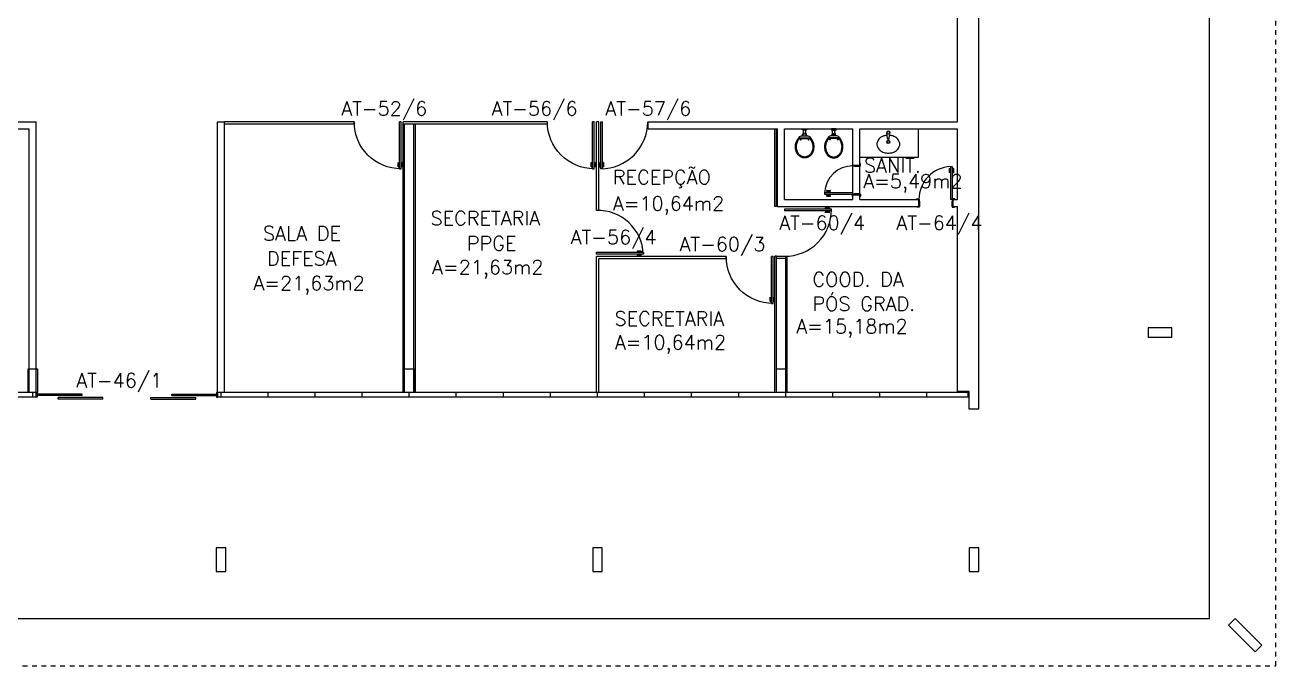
# Model space of a CAD drawing. Extents: x 109.8 to 186.6, y -3.3 to 34.7.
# Drawn here: x 160.04 to 186.62, y -3.32 to 10.29 of the extents above; entities that cross this region are included whole.
import ezdxf

# ---------------------------------------------------------------- set-up
doc = ezdxf.new("R2010")
doc.units = 0
doc.header["$LTSCALE"] = 0.01
doc.header["$MEASUREMENT"] = 0
doc.linetypes.add('HIDDEN', pattern=[0.375, 0.25, -0.125])
doc.layers.get('0').update_dxf_attribs({"color": 1, "linetype": 'HIDDEN'})
for name, color, linetype in [('1', 1, 'CONTINUOUS'), ('2', 1, 'CONTINUOUS'), ('3', 2, 'CONTINUOUS'), ('ALV', 2, 'CONTINUOUS'), ('DIV', 2, 'CONTINUOUS'), ('ENDEREÇO', 2, 'CONTINUOUS'), ('ESQ', 1, 'CONTINUOUS'), ('JANELA', 1, 'CONTINUOUS'), ('MACANETA', 2, 'CONTINUOUS'), ('MARCO', 2, 'CONTINUOUS'), ('PEÇAS', 1, 'CONTINUOUS'), ('PISO', 1, 'CONTINUOUS'), ('PORTA', 2, 'CONTINUOUS'), ('PROJ', 1, 'HIDDEN'), ('SOLEIRA', 1, 'CONTINUOUS'), ('TEXTO', 2, 'CONTINUOUS')]:
    doc.layers.add(name, color=color, linetype=linetype)
doc.styles.add('UNB-100', font='simplex.shx', dxfattribs={"height": 0.2})

# ---------------------------------------------------------------- blocks, each defined once
blk = doc.blocks.new('P100E')
at = {"layer": '1'}
blk.add_arc((0.003, -0.003), 0.995, 269.8459, 0, dxfattribs=at)
at = {"layer": '2'}
for p, q in [((0.955, 0.03), (0.865, 0.03)), ((0.865, 0.03), (0.865, 0.025)), ((0.955, 0.025), (0.865, 0.025)), ((0.928, 0.003), (0.928, 0)), ((0.963, 0.003), (0.928, 0.003)), ((0.935, 0.025), (0.935, 0.003)), ((0.955, 0.03), (0.955, 0.003)), ((0.963, 0.003), (0.963, 0)), ((0.955, -0.06), (0.865, -0.06)), ((0.865, -0.065), (0.865, -0.06)), ((0.955, -0.065), (0.865, -0.065)), ((0.928, -0.038), (0.928, -0.035)), ((0.963, -0.038), (0.928, -0.038)), ((0.935, -0.06), (0.935, -0.038)), ((0.955, -0.065), (0.955, -0.038)), ((0.963, -0.038), (0.963, -0.035))]:
    blk.add_line(p, q, dxfattribs=at)
at = {"layer": '3'}
for p, q in [((1, 0), (0, 0)), ((0, 0), (0, -0.035)), ((1, -0.035), (1, 0)), ((1, -0.035), (0, -0.035))]:
    blk.add_line(p, q, dxfattribs=at)
blk = doc.blocks.new('P100D')
at = {"layer": '1'}
blk.add_arc((-0.003, -0.003), 0.995, 180, 270.1541, dxfattribs=at)
at = {"layer": '2', "color": 1}
for p, q in [((-0.963, 0.003), (-0.963, 0)), ((-0.963, 0.003), (-0.928, 0.003)), ((-0.955, 0.03), (-0.865, 0.03)), ((-0.955, 0.03), (-0.955, 0.003)), ((-0.955, 0.025), (-0.865, 0.025)), ((-0.935, 0.025), (-0.935, 0.003)), ((-0.928, 0.003), (-0.928, 0)), ((-0.865, 0.03), (-0.865, 0.025)), ((-0.963, -0.038), (-0.963, -0.035)), ((-0.963, -0.038), (-0.928, -0.038)), ((-0.955, -0.065), (-0.955, -0.038)), ((-0.955, -0.06), (-0.865, -0.06)), ((-0.955, -0.065), (-0.865, -0.065)), ((-0.935, -0.06), (-0.935, -0.038)), ((-0.928, -0.038), (-0.928, -0.035)), ((-0.865, -0.065), (-0.865, -0.06))]:
    blk.add_line(p, q, dxfattribs=at)
at = {"layer": '3'}
for p, q in [((-1, 0), (0, 0)), ((-1, -0.035), (-1, 0)), ((0, 0), (0, -0.035)), ((-1, -0.035), (0, -0.035))]:
    blk.add_line(p, q, dxfattribs=at)
blk = doc.blocks.new('MACANETA')
at = {"layer": 'MACANETA', "color": 1}
for p, q in [((-0.077, 0.052), (-0.077, 0.12)), ((-0.059, 0.052), (-0.059, 0.12)), ((-0.059, 0.075), (-0.036, 0.075)), ((-0.059, 0.052), (-0.036, 0.052)), ((-0.036, 0.044), (-0.036, 0.084)), ((-0.036, 0.084), (-0.03, 0.084)), ((-0.036, 0.044), (-0.03, 0.044)), ((0.006, 0.084), (0, 0.084)), ((0.006, 0.044), (0, 0.044)), ((0.006, 0.044), (0.006, 0.084)), ((0.029, 0.075), (0.006, 0.075)), ((0.029, 0.052), (0.006, 0.052)), ((0.029, 0.052), (0.029, 0.12)), ((0.047, 0.052), (0.047, 0.12))]:
    blk.add_line(p, q, dxfattribs=at)
for centre, start, end in [((-0.068, 0.12), 90, 180), ((-0.068, 0.052), 180, 270), ((-0.068, 0.12), 0, 90), ((-0.068, 0.052), 270, 0), ((0.038, 0.12), 90, 180), ((0.038, 0.052), 180, 270), ((0.038, 0.12), 0, 90), ((0.038, 0.052), 270, 0)]:
    blk.add_arc(centre, 0.00874, start, end, dxfattribs=at)
blk = doc.blocks.new('DOOR-60')
at = {"layer": 'PORTA'}
for p, q in [((-0.045, -0.6), (-0.045, 0)), ((-0.015, 0), (-0.045, 0)), ((-0.015, -0.6), (-0.015, 0)), ((-0.045, -0.6), (-0.015, -0.6))]:
    blk.add_line(p, q, dxfattribs=at)
at = {"layer": 'PORTA', "color": 1}
blk.add_arc((-0.015, 0), 0.6, 180, 267.134, dxfattribs=at)
at = {"layer": 'PORTA'}
blk.add_blockref('MACANETA', (-0.015, -0.6), dxfattribs=at)
blk = doc.blocks.new('VDC-P')
for p, q in [((-0.127, 0.192), (0.127, 0.192)), ((-0.109, 0.202), (0.109, 0.202)), ((-0.068, 0.152), (0.068, 0.152)), ((-0.05, 0.152), (-0.03, 0.11)), ((-0.05, 0.015), (-0.05, 0)), ((-0.05, 0), (0.05, 0)), ((0.045, 0.02), (-0.045, 0.02)), ((-0.04, 0.025), (-0.04, 0.02)), ((0.035, 0.03), (-0.035, 0.03)), ((-0.03, 0.152), (-0.03, 0.11)), ((0.03, 0.11), (-0.03, 0.11)), ((0.03, 0.1), (-0.03, 0.1)), ((-0.025, 0.1), (-0.025, 0.03)), ((0.025, 0.1), (0.025, 0.03)), ((0.03, 0.152), (0.03, 0.11)), ((0.05, 0.152), (0.03, 0.11)), ((0.04, 0.025), (0.04, 0.02)), ((0.05, 0.015), (0.05, 0))]:
    blk.add_line(p, q)
for points in [[(0.16, 0.244, 0.050424), (0.18, 0.288, 0.082137), (0.195, 0.381, 0.082137), (0.18, 0.474, 0.090148), (0.138, 0.549, 0.104406), (0.073, 0.601, 0.117345), (0, 0.619, 0.117345), (-0.073, 0.601, 0.104406), (-0.138, 0.549, 0.090148), (-0.18, 0.474, 0.082137), (-0.195, 0.381, 0.082137)], [(0.142, 0.254, 0.050424), (0.161, 0.295, 0.082137), (0.175, 0.381, 0.082137), (0.161, 0.468, 0.090148), (0.122, 0.536, 0.104406), (0.064, 0.583, 0.117345), (0, 0.599, 0.117345), (-0.064, 0.583, 0.104406), (-0.122, 0.536, 0.090148), (-0.161, 0.468, 0.082137), (-0.175, 0.381, 0.082137)], [(-0.195, 0.381, 0.082137), (-0.18, 0.288, 0.050424), (-0.16, 0.244, 0.104406)], [(-0.175, 0.381, 0.082137), (-0.161, 0.295, 0.050424), (-0.142, 0.254, 0.050424)]]:
    blk.add_lwpolyline(points, format="xyb")
for centre in [(-0.083, 0.226), (0.083, 0.226)]:
    blk.add_circle(centre, 0.0101)
for centre, radius, start, end in [((0.08, 0.36), 0.266, 205.6863, 226.7558), ((0.08, 0.36), 0.246, 205.6863, 219.7706), ((-0.068, 0.202), 0.05, 226.7558, 270), ((-0.045, 0.015), 0.005, 90, 180), ((-0.035, 0.025), 0.005, 90, 180), ((-0.03, 0.105), 0.005, 90, 270), ((0.03, 0.105), 0.005, 270, 90), ((0.035, 0.025), 0.005, 0, 90), ((0.045, 0.015), 0.005, 360, 90), ((0.068, 0.202), 0.05, 270, 313.2442), ((-0.08, 0.36), 0.266, 313.2442, 334.3137), ((-0.08, 0.36), 0.246, 320.2294, 334.3137)]:
    blk.add_arc(centre, radius, start, end)
blk = doc.blocks.new('CUBA-E-P')
for p, q in [((-0.021, 0.174), (-0.031, 0.051)), ((0.01, 0.183), (-0.011, 0.183)), ((0.02, 0.174), (0.029, 0.051))]:
    blk.add_line(p, q)
blk.add_lwpolyline([(0.022, 0.104, 0.059992), (0.096, 0.119, 0.087531), (0.172, 0.159, 0.105501), (0.226, 0.223, 0.123031), (0.243, 0.293, 0.123031), (0.226, 0.362, 0.105501), (0.172, 0.426, 0.087531), (0.096, 0.467, 0.07802), (0, 0.482, 0.07802), (-0.096, 0.467, 0.087531), (-0.172, 0.426, 0.105501), (-0.226, 0.362, 0.123031), (-0.243, 0.293, 0.123031), (-0.226, 0.223, 0.105501), (-0.172, 0.159, 0.087531), (-0.096, 0.119, 0.059024), (-0.024, 0.105, 0.07802)], format="xyb")
for centre, radius in [((0, 0.245), 0.0347), ((0, 0.245), 0.0265), ((-0.001, 0.051), 0.03)]:
    blk.add_circle(centre, radius)
for centre, radius, start, end in [((-0.001, 0.051), 0.0361, 141.6086, 38.3914), ((-0.011, 0.173), 0.01, 90, 175.6464), ((0.01, 0.173), 0.01, 4.3536, 90)]:
    blk.add_arc(centre, radius, start, end)

msp = doc.modelspace()

# ---------------------------------------------------------------- linework, layer by layer
at = {"layer": '1', "color": 1}
msp.add_arc((179.739, 6.59), 0.7, 92.4563, 180, dxfattribs=at)
at = {"layer": '1'}
msp.add_arc((172.217, 5.392), 0.966, 2.1602, 91.9553, dxfattribs=at)
at = {"layer": '2'}
for p, q in [((179.679, 7.245), (179.679, 7.155)), ((179.679, 7.245), (179.706, 7.245)), ((179.684, 7.245), (179.684, 7.155)), ((179.684, 7.225), (179.706, 7.225)), ((179.706, 7.253), (179.709, 7.253)), ((179.706, 7.253), (179.706, 7.218)), ((179.706, 7.218), (179.709, 7.218)), ((179.747, 7.253), (179.744, 7.253)), ((179.747, 7.218), (179.744, 7.218)), ((179.747, 7.253), (179.747, 7.218)), ((179.774, 7.245), (179.747, 7.245)), ((179.769, 7.225), (179.747, 7.225)), ((179.769, 7.245), (179.769, 7.155)), ((179.774, 7.245), (179.774, 7.155)), ((179.679, 7.155), (179.684, 7.155)), ((179.774, 7.155), (179.769, 7.155)), ((173.049, 5.491), (173.049, 5.486)), ((173.139, 5.491), (173.049, 5.491)), ((173.139, 5.486), (173.049, 5.486)), ((173.049, 5.396), (173.049, 5.401)), ((173.139, 5.401), (173.049, 5.401)), ((173.139, 5.396), (173.049, 5.396)), ((173.147, 5.464), (173.112, 5.464)), ((173.112, 5.464), (173.112, 5.461)), ((173.112, 5.423), (173.112, 5.426)), ((173.147, 5.423), (173.112, 5.423)), ((173.119, 5.486), (173.119, 5.464)), ((173.119, 5.401), (173.119, 5.423)), ((173.139, 5.491), (173.139, 5.464)), ((173.139, 5.396), (173.139, 5.423)), ((173.147, 5.464), (173.147, 5.461)), ((173.147, 5.423), (173.147, 5.426))]:
    msp.add_line(p, q, dxfattribs=at)
at = {"layer": '3'}
for p, q in [((179.709, 7.29), (179.709, 6.59)), ((179.709, 7.29), (179.744, 7.29)), ((179.744, 7.29), (179.744, 6.59)), ((178.984, 6.59), (178.984, 6.6)), ((178.984, 6.6), (179.034, 6.6)), ((178.994, 6.43), (178.994, 6.44)), ((179.044, 6.43), (178.994, 6.43)), ((179.029, 6.59), (179.034, 6.59)), ((179.029, 6.44), (179.044, 6.44)), ((179.034, 6.6), (179.034, 6.59)), ((179.034, 6.59), (179.044, 6.59)), ((179.044, 6.59), (179.044, 6.555)), ((179.044, 6.555), (179.054, 6.555)), ((179.054, 6.44), (179.044, 6.44)), ((179.044, 6.44), (179.044, 6.43)), ((179.054, 6.555), (179.054, 6.44)), ((179.744, 6.59), (179.709, 6.59)), ((179.744, 6.555), (179.734, 6.555)), ((179.734, 6.555), (179.734, 6.44)), ((179.734, 6.44), (179.744, 6.44)), ((179.754, 6.59), (179.744, 6.59)), ((179.744, 6.59), (179.744, 6.555)), ((179.744, 6.44), (179.744, 6.43)), ((179.759, 6.44), (179.744, 6.44)), ((179.744, 6.43), (179.794, 6.43)), ((179.804, 6.6), (179.754, 6.6)), ((179.754, 6.6), (179.754, 6.59)), ((179.759, 6.59), (179.754, 6.59)), ((179.794, 6.43), (179.794, 6.44)), ((179.804, 6.59), (179.804, 6.6)), ((173.184, 5.461), (172.184, 5.461)), ((172.184, 5.426), (172.184, 5.461)), ((173.184, 5.426), (172.184, 5.426)), ((173.184, 5.461), (173.184, 5.426))]:
    msp.add_line(p, q, dxfattribs=at)
at = {"layer": 'ALV'}
for p, q in [((179.859, 8.24), (179.859, 13.015)), ((180.309, 2.14), (180.309, 13.015)), ((157.214, 8.24), (160.284, 8.24)), ((160.284, 2.49), (160.284, 8.24)), ((164.134, 2.49), (164.134, 8.24)), ((164.134, 8.24), (164.284, 8.24)), ((164.284, 2.49), (164.284, 8.24)), ((173.288, 8.09), (173.288, 8.24)), ((173.288, 8.24), (179.859, 8.24)), ((157.214, 8.09), (160.134, 8.09)), ((160.134, 2.49), (160.134, 8.09)), ((173.288, 8.09), (176.034, 8.09)), ((176.034, 6.44), (176.034, 8.09)), ((176.184, 6.59), (176.184, 8.09)), ((176.184, 8.09), (177.634, 8.09)), ((177.634, 7.32), (177.634, 8.09)), ((177.784, 7.32), (177.784, 8.09)), ((177.784, 8.09), (179.859, 8.09)), ((179.859, 6.59), (179.859, 8.09)), ((177.634, 7.32), (177.784, 7.32)), ((177.634, 6.59), (177.634, 6.69)), ((177.634, 6.69), (177.784, 6.69)), ((177.784, 6.59), (177.784, 6.69)), ((176.034, 6.44), (179.029, 6.44)), ((176.184, 6.59), (177.634, 6.59)), ((177.784, 6.59), (179.029, 6.59)), ((179.029, 6.59), (179.029, 6.44)), ((179.759, 6.59), (179.759, 6.44)), ((179.759, 6.59), (179.859, 6.59)), ((179.759, 6.44), (179.859, 6.44)), ((179.859, 2.515), (179.859, 6.44)), ((180.109, 2.515), (179.859, 2.515)), ((180.109, 2.14), (180.109, 2.515)), ((180.309, 2.14), (180.109, 2.14))]:
    msp.add_line(p, q, dxfattribs=at)
for points in [[(183.909, 3.665), (184.409, 3.665), (184.409, 3.865), (183.909, 3.865)], [(160.109, 2.49), (160.109, 2.99), (160.309, 2.99), (160.309, 2.49)], [(168.109, 2.49), (168.109, 2.99), (168.309, 2.99), (168.309, 2.49)], [(176.009, 2.49), (176.009, 2.99), (176.209, 2.99), (176.209, 2.49)], [(164.109, -0.81), (164.109, -1.31), (164.309, -1.31), (164.309, -0.81)], [(172.109, -0.81), (172.109, -1.31), (172.309, -1.31), (172.309, -0.81)], [(180.109, -0.81), (180.109, -1.31), (180.309, -1.31), (180.309, -0.81)], [(186.325, -2.875), (185.759, -2.31), (185.618, -2.451), (186.183, -3.017)]]:
    msp.add_lwpolyline(points, close=True, dxfattribs=at)
at = {"layer": 'DIV'}
for p, q in [((167.035, 8.24), (164.284, 8.24)), ((167.035, 8.24), (167.035, 8.19)), ((171.14, 8.24), (168.079, 8.24)), ((168.079, 8.19), (168.079, 8.24)), ((171.14, 8.24), (171.14, 8.19)), ((172.234, 8.24), (172.184, 8.24)), ((172.184, 6.358), (172.184, 8.24)), ((172.234, 6.358), (172.234, 8.24)), ((167.035, 8.19), (164.284, 8.19)), ((171.14, 8.19), (168.079, 8.19)), ((168.079, 2.49), (168.079, 8.19)), ((168.109, 2.49), (168.109, 8.19)), ((168.309, 2.49), (168.309, 8.19)), ((168.339, 2.49), (168.339, 8.19)), ((175.979, 6.44), (175.979, 8.09)), ((176.009, 6.44), (176.009, 8.09)), ((176.034, 6.44), (175.979, 6.44)), ((172.184, 2.49), (172.184, 5.38)), ((174.943, 5.38), (172.184, 5.38)), ((172.234, 2.49), (172.234, 5.33)), ((174.943, 5.33), (172.234, 5.33)), ((174.943, 5.38), (174.943, 5.33)), ((175.979, 2.49), (175.979, 5.383)), ((176.009, 5.383), (175.979, 5.383)), ((176.009, 2.49), (176.009, 5.383)), ((176.209, 2.49), (176.209, 5.384)), ((176.209, 5.383), (176.239, 5.383)), ((176.239, 2.49), (176.239, 5.385))]:
    msp.add_line(p, q, dxfattribs=at)
msp.add_lwpolyline([(176.009, 5.383), (176.209, 5.383), (176.209, 5.333), (176.009, 5.333)], close=True, dxfattribs=at)
at = {"layer": 'ESQ'}
for p, q in [((160.209, 2.49), (116.334, 2.49)), ((160.209, 2.39), (160.209, 2.49)), ((160.284, 2.49), (160.209, 2.49)), ((160.284, 2.39), (160.284, 2.49)), ((164.209, 2.49), (164.134, 2.49)), ((164.134, 2.49), (164.134, 2.39)), ((180.084, 2.49), (164.209, 2.49)), ((164.209, 2.39), (164.209, 2.49)), ((165.209, 2.39), (165.209, 2.49)), ((166.209, 2.39), (166.209, 2.49)), ((167.209, 2.39), (167.209, 2.49)), ((168.209, 2.39), (168.209, 2.49)), ((169.209, 2.39), (169.209, 2.49)), ((170.209, 2.39), (170.209, 2.49)), ((171.209, 2.39), (171.209, 2.49)), ((172.209, 2.39), (172.209, 2.49)), ((173.209, 2.39), (173.209, 2.49)), ((174.209, 2.39), (174.209, 2.49)), ((175.209, 2.39), (175.209, 2.49)), ((176.209, 2.39), (176.209, 2.49)), ((177.209, 2.39), (177.209, 2.49)), ((178.209, 2.39), (178.209, 2.49)), ((179.209, 2.39), (179.209, 2.49)), ((180.084, 2.39), (180.084, 2.49)), ((160.209, 2.39), (116.334, 2.39)), ((160.284, 2.39), (160.209, 2.39)), ((164.209, 2.39), (164.134, 2.39)), ((180.084, 2.39), (164.209, 2.39))]:
    msp.add_line(p, q, dxfattribs=at)
at = {"layer": 'JANELA'}
for p, q in [((160.284, 2.49), (160.304, 2.49)), ((160.304, 2.49), (160.304, 2.39)), ((161.257, 2.455), (160.304, 2.455)), ((161.257, 2.425), (160.304, 2.425)), ((161.257, 2.425), (161.257, 2.455)), ((161.257, 2.425), (161.257, 2.455)), ((163.162, 2.455), (164.114, 2.455)), ((163.162, 2.425), (163.162, 2.455)), ((163.162, 2.425), (163.162, 2.455)), ((163.162, 2.425), (164.114, 2.425)), ((164.134, 2.49), (164.114, 2.49)), ((164.114, 2.49), (164.114, 2.39)), ((160.304, 2.39), (160.284, 2.39)), ((160.747, 2.352), (160.747, 2.382)), ((161.699, 2.382), (160.747, 2.382)), ((161.699, 2.352), (160.747, 2.352)), ((161.699, 2.352), (161.699, 2.382)), ((162.719, 2.352), (162.719, 2.382)), ((162.719, 2.382), (163.672, 2.382)), ((162.719, 2.352), (163.672, 2.352)), ((163.672, 2.352), (163.672, 2.382)), ((164.114, 2.39), (164.134, 2.39))]:
    msp.add_line(p, q, dxfattribs=at)
at = {"layer": 'MARCO'}
for p, q in [((177.634, 7.365), (177.624, 7.365)), ((177.624, 7.365), (177.624, 7.315)), ((177.624, 7.315), (177.634, 7.315)), ((177.634, 7.32), (177.634, 7.315)), ((177.634, 7.315), (177.634, 7.305)), ((177.634, 7.305), (177.669, 7.305)), ((177.669, 7.305), (177.669, 7.295)), ((177.669, 7.295), (177.784, 7.295)), ((177.794, 7.355), (177.784, 7.355)), ((177.784, 7.32), (177.784, 7.305)), ((177.784, 7.295), (177.784, 7.305)), ((177.784, 7.305), (177.794, 7.305)), ((177.794, 7.305), (177.794, 7.355)), ((177.624, 6.645), (177.624, 6.695)), ((177.624, 6.695), (177.634, 6.695)), ((177.634, 6.645), (177.624, 6.645)), ((177.634, 6.695), (177.634, 6.705)), ((177.634, 6.705), (177.669, 6.705)), ((177.634, 6.69), (177.634, 6.695)), ((177.669, 6.705), (177.669, 6.715)), ((177.669, 6.715), (177.784, 6.715)), ((177.784, 6.715), (177.784, 6.705)), ((177.784, 6.705), (177.794, 6.705)), ((177.784, 6.69), (177.784, 6.705)), ((177.794, 6.655), (177.784, 6.655)), ((177.794, 6.705), (177.794, 6.655))]:
    msp.add_line(p, q, dxfattribs=at)
at = {"layer": 'PEÇAS'}
for p, q in [((179.026, 7.49), (179.026, 8.09)), ((177.784, 7.49), (179.026, 7.49))]:
    msp.add_line(p, q, dxfattribs=at)
at = {"layer": 'PISO'}
msp.add_lwpolyline([(185.209, 33.729), (111.209, 33.729), (111.209, -2.31), (185.209, -2.31)], close=True, dxfattribs=at)
at = {"layer": 'PROJ'}
msp.add_lwpolyline([(186.625, 34.736), (109.794, 34.736), (109.794, -3.317), (186.625, -3.317)], close=True, dxfattribs=at)
at = {"layer": 'SOLEIRA'}
for p, q in [((177.634, 6.74), (177.634, 7.315)), ((177.784, 6.715), (177.784, 7.295))]:
    msp.add_line(p, q, dxfattribs=at)

# ---------------------------------------------------------------- block references
at = {"layer": 'DIV', "xscale": -1, "rotation": 270}
for p in [(168.036, 8.239), (172.141, 8.239), (175.941, 5.379)]:
    msp.add_blockref('P100D', p, dxfattribs=at)
at = {"layer": 'DIV', "rotation": 90}
msp.add_blockref('P100D', (172.277, 8.239), dxfattribs=at)
at = {"layer": 'DIV'}
msp.add_blockref('P100E', (176.184, 6.381), dxfattribs=at)
at = {"layer": 'PEÇAS', "xscale": -1, "rotation": 180}
msp.add_blockref('VDC-P', (176.61, 8.09), dxfattribs=at)
at = {"layer": 'PEÇAS', "rotation": 180}
for name, p in [('VDC-P', (177.229, 8.09)), ('CUBA-E-P', (178.388, 8.057))]:
    msp.add_blockref(name, p, dxfattribs=at)
at = {"layer": 'PORTA', "rotation": 270.0000000025725}
msp.add_blockref('DOOR-60', (177.634, 6.69), dxfattribs=at)

# ---------------------------------------------------------------- texts
at = {"layer": 'ENDEREÇO', "style": 'UNB-100'}
for s, p in [('AT-52/6', (166.765, 8.372)), ('AT-56/6', (169.959, 8.372)), ('AT-57/6', (172.376, 8.372)), ('AT-60/4', (176.07, 5.945)), ('AT-64/4', (178.559, 5.943)), ('AT-56/4', (171.638, 5.64)), ('AT-60/3', (173.95, 5.491)), ('AT-46/1', (161.135, 2.598))]:
    msp.add_text(s, height=0.3, dxfattribs=at).set_placement(p)
at = {"layer": 'TEXTO', "style": 'UNB-100'}
for s, p in [('SANIT.', (177.87, 7.165)), ('RECEPÇÃO', (172.535, 6.913)), ('A=5,49m2', (177.856, 6.83)), ('A=10,64m2', (172.534, 6.355)), ('SECRETARIA', (168.661, 6.043)), ('SALA DE', (165.1, 5.72)), ('PPGE', (169.432, 5.508)), ('DEFESA', (165.186, 5.185)), ('A=21,63m2', (168.693, 5.001)), ('A=21,63m2', (164.897, 4.663)), ('COOD. DA', (176.775, 4.743)), ('PÓS GRAD.', (176.775, 4.222)), ('SECRETARIA', (172.571, 3.91)), ('A=15,18m2', (176.433, 3.747)), ('A=10,64m2', (172.575, 3.407))]:
    msp.add_text(s, height=0.3, dxfattribs=at).set_placement(p)

doc.saveas('drawing.dxf')
